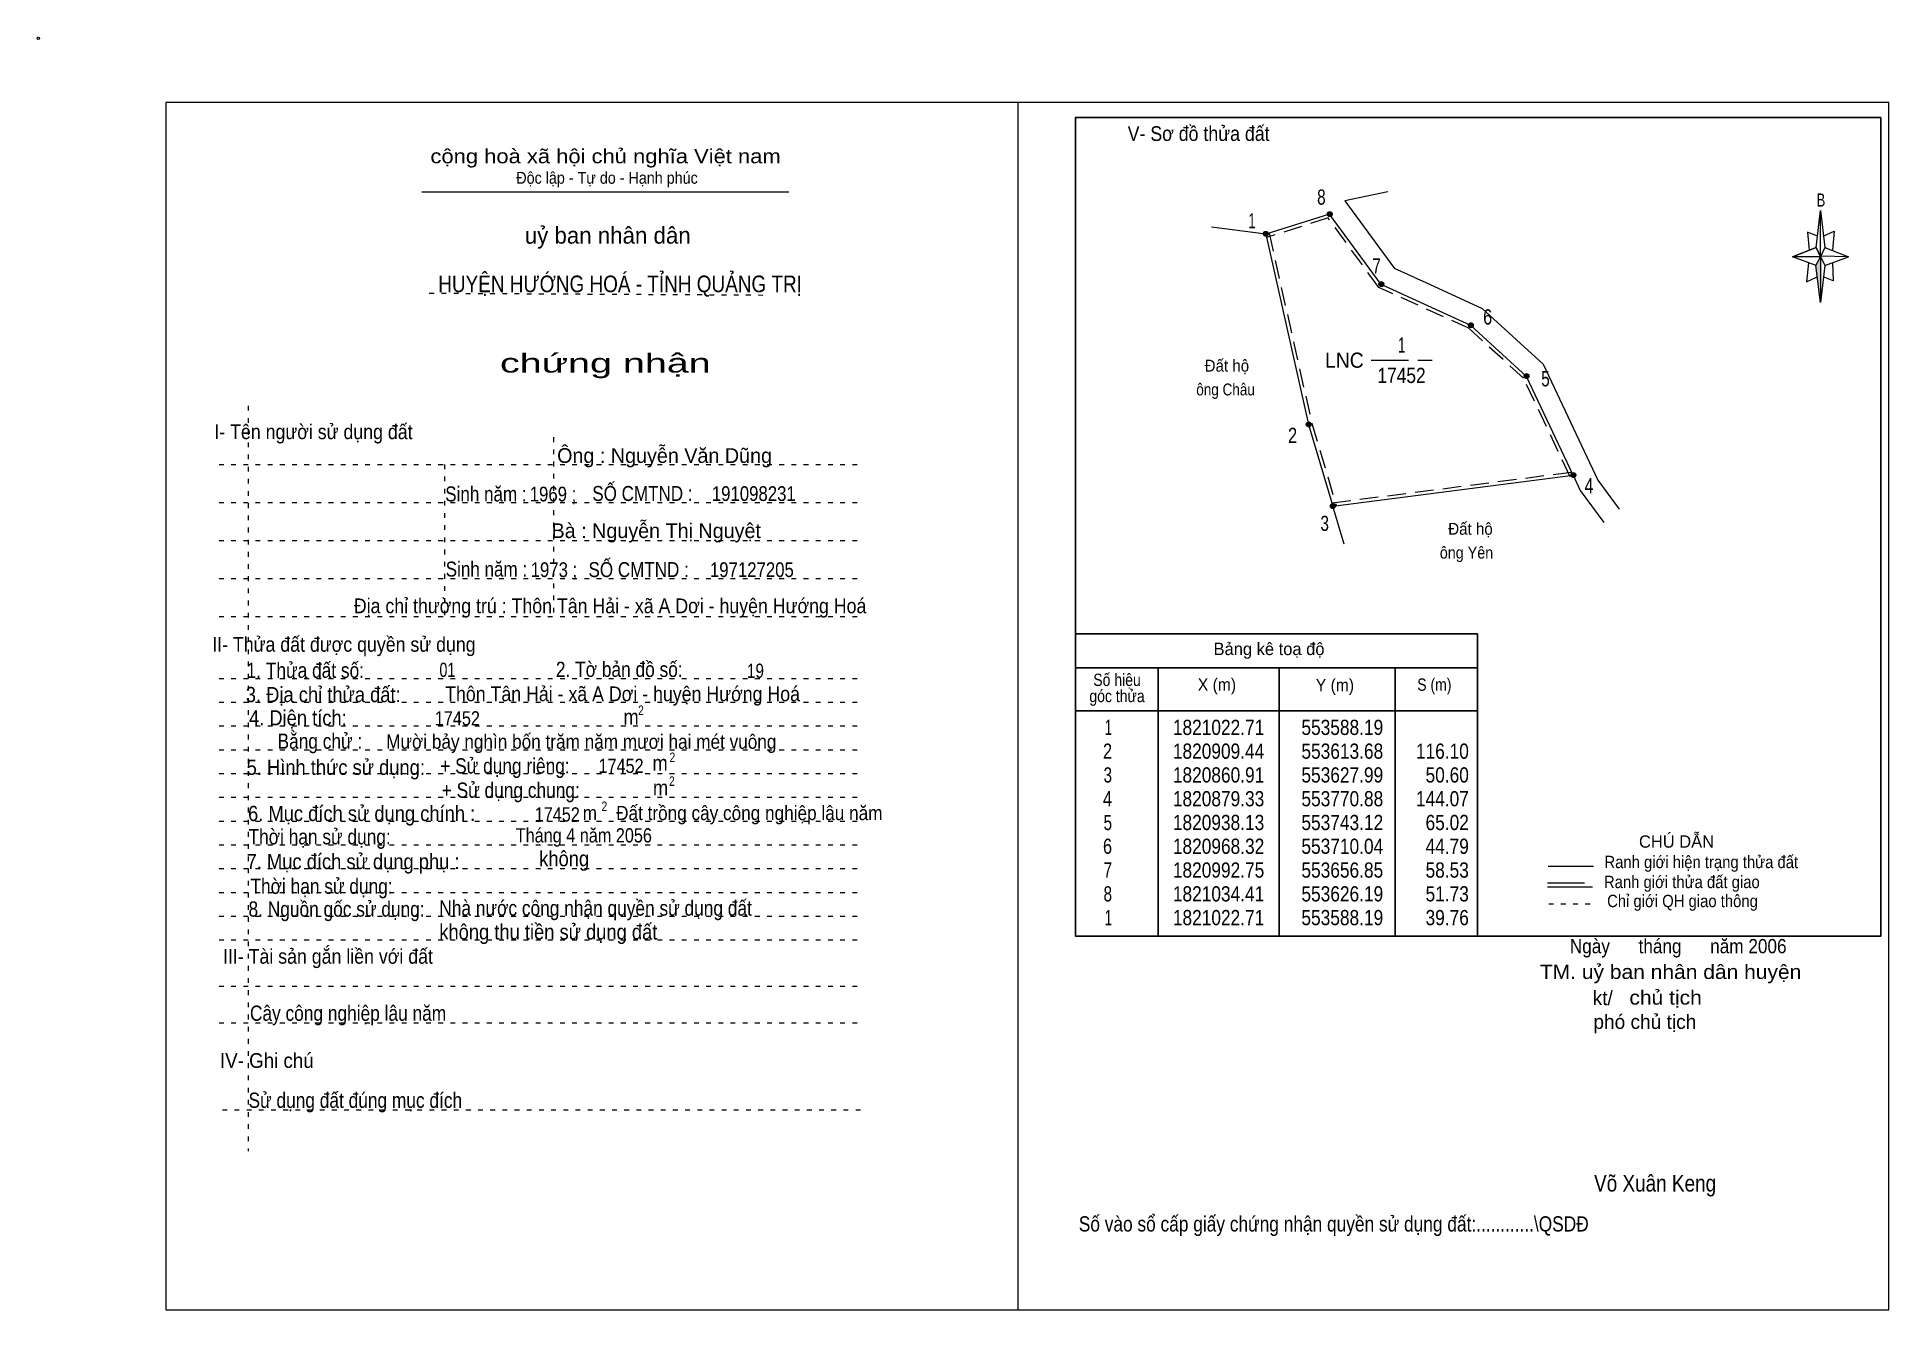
# Model space of a CAD drawing. Header units: centimetres. Extents: x -1.6 to 37.4, y -1.3 to 25.5.
import ezdxf
from ezdxf.enums import TextEntityAlignment as Align

# ---------------------------------------------------------------- set-up
doc = ezdxf.new("R2010")
doc.units = ezdxf.units.CM
doc.header["$LTSCALE"] = 0.13
for name, pattern in [('DOTTED', [1.5, 0.3, -1.2]), ('LONG_DASHED', [7.5, 6, -1.5]), ('MEDIUM_DASHED', [4.5, 3, -1.5])]:
    doc.linetypes.add(name, pattern=pattern)
for name, color, linetype, lineweight in [('1', 7, 'DOTTED', 13), ('10', 7, 'Continuous', 13), ('2', 7, 'Continuous', 25), ('3', 7, 'Continuous', 13), ('30', 7, 'Continuous', 13), ('32', 7, 'LONG_DASHED', 13), ('33', 7, 'LONG_DASHED', 13), ('35', 7, 'Continuous', 13)]:
    doc.layers.add(name, color=color, linetype=linetype, lineweight=lineweight)

msp = doc.modelspace()

# ---------------------------------------------------------------- hatches: boundary and pattern name
at = {"layer": '30'}
msp.add_hatch(color=256, dxfattribs=at).paths.add_polyline_path([(35.91, 20.87), (35.91, 19.91), (35.81, 20.69)])
at = {"layer": '32'}
for points in [[(25.646, 21.7726, 1), (25.546, 21.7726, 1)], [(24.3013, 21.3586, 1), (24.2013, 21.3586, 1)], [(26.7309, 20.2984, 1), (26.6309, 20.2984, 1)], [(28.6132, 19.4339, 1), (28.5132, 19.4339, 1)], [(29.7838, 18.3656, 1), (29.6838, 18.3656, 1)], [(25.2033, 17.3503, 1), (25.1033, 17.3503, 1)], [(30.7661, 16.2848, 1), (30.6661, 16.2848, 1)], [(25.7097, 15.633, 1), (25.6097, 15.633, 1)]]:
    msp.add_hatch(color=256, dxfattribs=at).paths.add_polyline_path(points)

# ---------------------------------------------------------------- linework, layer by layer
at = {"layer": '1', "linetype": 'Continuous'}
msp.add_line((6.51, 22.24), (14.23, 22.24), dxfattribs=at)
at = {"layer": '1'}
for p, q in [((6.67, 20.11), (13.82, 20.07)), ((2.86, 17.74), (2.86, 2.07)), ((9.28, 17.08), (9.28, 13.31)), ((2.25, 16.51), (15.75, 16.51)), ((6.99, 16.51), (6.99, 13.31)), ((2.25, 15.71), (15.75, 15.71)), ((2.25, 14.91), (15.75, 14.91)), ((2.25, 14.11), (15.75, 14.11)), ((2.25, 13.31), (15.75, 13.31)), ((2.25, 12.01), (15.75, 12.01)), ((2.25, 11.51), (15.75, 11.51)), ((2.25, 11.01), (15.75, 11.01)), ((2.25, 10.51), (15.75, 10.51)), ((2.25, 10.01), (15.75, 10.01)), ((2.25, 9.51), (15.75, 9.51)), ((2.25, 9.01), (15.75, 9.01)), ((2.25, 8.51), (15.75, 8.51)), ((2.25, 8.01), (15.75, 8.01)), ((2.25, 7.51), (15.75, 7.51)), ((2.25, 7.01), (15.75, 7.01)), ((2.25, 6.51), (15.75, 6.51)), ((2.25, 5.54), (15.75, 5.54)), ((2.25, 4.77), (15.75, 4.77)), ((2.32, 2.94), (15.82, 2.94))]:
    msp.add_line(p, q, dxfattribs=at)
at = {"layer": '10'}
for p, q in [((24.25, 21.35), (23.11, 21.5)), ((27.38, 20.44), (26.96, 20.63)), ((27.38, 20.44), (27.6, 20.34)), ((25.9, 14.83), (25.66, 15.63))]:
    msp.add_line(p, q, dxfattribs=at)
at = {"layer": '10', "linetype": 'MEDIUM_DASHED'}
msp.add_line((25.65, 15.7), (30.7, 16.35), dxfattribs=at)
at = {"layer": '10'}
for points in [[(26.82, 22.24), (25.91, 22.05), (26.96, 20.63)], [(30.71, 16.28), (29.73, 18.36), (28.56, 19.43), (26.68, 20.29), (25.59, 21.77), (24.25, 21.35)], [(24.25, 21.35), (25.15, 17.35), (25.66, 15.63), (30.71, 16.28)], [(27.6, 20.34), (28.8, 19.79), (30.08, 18.62), (31.23, 16.18), (31.68, 15.57)], [(30.71, 16.28), (30.86, 15.96), (31.36, 15.29)]]:
    msp.add_lwpolyline(points, dxfattribs=at)
at = {"layer": '10', "linetype": 'MEDIUM_DASHED'}
for points in [[(30.65, 16.25), (29.67, 18.32), (28.52, 19.37), (26.63, 20.23), (25.56, 21.69), (24.27, 21.28)], [(24.32, 21.37), (25.22, 17.37), (25.73, 15.65)]]:
    msp.add_lwpolyline(points, dxfattribs=at)
at = {"layer": '10'}
msp.add_circle((-1.55, 25.47), 0.025, dxfattribs=at)
at = {"layer": '2'}
for p, q in [((20.25, 12.95), (28.7, 12.95)), ((28.7, 6.59), (28.7, 12.95)), ((20.25, 12.23), (28.7, 12.23)), ((21.99, 6.59), (21.99, 12.23)), ((24.53, 10.89), (24.53, 12.23)), ((26.97, 12.23), (26.97, 6.59)), ((20.25, 11.33), (28.7, 11.33))]:
    msp.add_line(p, q, dxfattribs=at)
msp.add_lwpolyline([(37.18, 23.8), (20.25, 23.8), (20.25, 6.59), (37.18, 6.59)], close=True, dxfattribs=at)
msp.add_lwpolyline([(24.53, 6.59), (24.53, 10.39), (24.53, 10.89)], dxfattribs=at)
at = {"layer": '3'}
msp.add_line((19.04, 24.12), (19.04, -1.27), dxfattribs=at)
for points in [[(19.04, 24.12), (1.13, 24.12), (1.13, -1.27), (19.04, -1.27)], [(19.04, -1.27), (37.35, -1.27), (37.35, 24.12), (19.04, 24.12)]]:
    msp.add_lwpolyline(points, dxfattribs=at)
at = {"layer": '30'}
for p, q in [((35.82, 21.07), (35.91, 21.85)), ((36, 21.07), (36.5, 20.87)), ((35.82, 20.69), (35.32, 20.87)), ((36, 20.69), (35.91, 19.91)), ((36.16, 20.75), (36.18, 20.37)), ((36.18, 20.37), (35.97, 20.45))]:
    msp.add_line(p, q, dxfattribs=at)
for points in [[(35.91, 21.85), (36, 21.07), (35.91, 20.87)], [(35.91, 20.87), (35.32, 20.87), (35.82, 21.07), (36, 20.69), (36.5, 20.87), (35.91, 20.89)], [(35.91, 20.87), (35.91, 19.91), (35.81, 20.69)]]:
    msp.add_lwpolyline(points, close=True, dxfattribs=at)
for points in [[(35.97, 21.31), (36.2, 21.41), (36.16, 21.01)], [(35.91, 20.87), (35.82, 21.07), (35.32, 20.87)], [(35.85, 21.31), (35.64, 21.39), (35.67, 21.01)], [(35.66, 20.75), (35.62, 20.35), (35.84, 20.45)], [(35.91, 20.87), (36, 20.69), (36.5, 20.87)]]:
    msp.add_lwpolyline(points, dxfattribs=at)
at = {"layer": '32'}
for centre in [(25.596, 21.7726), (24.2513, 21.3586), (26.6809, 20.2984), (28.5632, 19.4339), (29.7338, 18.3656), (25.1533, 17.3503), (30.7161, 16.2848), (25.6597, 15.633)]:
    msp.add_circle(centre, 0.05, dxfattribs=at)
at = {"layer": '33'}
msp.add_line((26.47, 18.7), (27.75, 18.7), dxfattribs=at)
at = {"layer": '35'}
for p, q in [((30.19, 8.06), (31.14, 8.06)), ((30.17, 7.63), (31.12, 7.63))]:
    msp.add_line(p, q, dxfattribs=at)
at = {"layer": '35', "linetype": 'LONG_DASHED'}
msp.add_line((30.17, 7.71), (31.12, 7.71), dxfattribs=at)
at = {"layer": '35', "linetype": 'DOTTED'}
msp.add_line((30.2, 7.27), (31.19, 7.27), dxfattribs=at)

# ---------------------------------------------------------------- texts
at = {"layer": '1'}
for s, height, width, p in [('V- Sơ đồ thửa đất', 0.31, 0.9, (22.84, 23.31)), ('cộng hoà xã hội chủ nghĩa Việt nam', 0.3, 1.15, (10.375, 22.84)), ('Độc lập - Tự do - Hạnh phúc', 0.25, 0.9, (10.405, 22.41)), ('chứng nhận', 0.4, 1.55, (10.37, 18.44)), ('I- Tên người sử dụng đất', 0.31, 0.9, (4.235, 17.04)), ('II- Thửa đất được quyền sử dụng', 0.31, 0.9, (4.875, 12.57)), ('III- Tài sản gắn liền với đất', 0.31, 0.9, (4.54, 6.01)), ('IV- Ghi chú', 0.31, 0.95, (3.255, 3.82))]:
    msp.add_text(s, height=height, dxfattribs=dict(at, width=width)).set_placement(p, align=Align.CENTER)
msp.add_text('uỷ ban nhân dân', height=0.35, dxfattribs=at).set_placement((10.42, 21.15), align=Align.CENTER)
at = {"layer": '10'}
for s, width, p in [('  Đất hộ', 0.95, (22.79, 18.46)), ('ông Châu', 0.85, (22.79, 17.96)), ('  Đất hộ', 0.95, (27.91, 15.03)), ('ông Yên', 0.9, (27.91, 14.53))]:
    msp.add_text(s, height=0.25, dxfattribs=dict(at, width=width)).set_placement(p)
for s, height, p in [('Ông : Nguyễn Văn Dũng', 0.31, (11.615, 16.54)), ('Bà : Nguyễn Thị Nguyệt', 0.31, (11.44, 14.96)), ('kt/ ', 0.3, (31.39, 5.14)), ('phó chủ tịch ', 0.3, (32.275, 4.64))]:
    msp.add_text(s, height=height, dxfattribs=at).set_placement(p, align=Align.CENTER)
for s, height, width, p in [('Sinh năm :', 0.3149, 0.85, (7.86, 15.73)), ('1969 ;', 0.31, 0.85, (9.27, 15.73)), ('SỐ CMTND :', 0.3149, 0.85, (11.15, 15.74)), ('191098231', 0.31, 0.85, (13.49, 15.74)), ('Sinh năm :', 0.3149, 0.85, (7.87, 14.15)), ('1973 ;', 0.31, 0.85, (9.29, 14.14)), ('SỐ CMTND :', 0.3149, 0.85, (11.07, 14.14)), ('197127205', 0.31, 0.85, (13.45, 14.14)), ('Địa chỉ thường trú : Thôn Tân Hải - xã A Dơi - huyện Hướng Hoá', 0.31, 0.9, (10.47, 13.38)), ('01', 0.3, 0.75, (7.05, 12.04)), ('19', 0.3, 0.8, (13.525, 12.02)), (' Thôn Tân Hải - xã A Dơi - huyện Hướng Hoá', 0.31, 0.9, (10.68, 11.53)), ('17452', 0.3, 0.85, (7.26, 11.02)), ('Mười bảy nghìn bốn trăm năm mươi hai mét vuông ', 0.3, 0.9, (9.915, 10.53)), ('17452', 0.3, 0.85, (10.7, 10.02)), ('m    Đất trồng cây công nghiệp lâu năm ', 0.3, 0.9, (13.095, 9.03)), ('17452', 0.3, 0.85, (9.36, 9)), ('Tháng 4 năm 2056 ', 0.3, 0.85, (9.965, 8.56)), ('Ngày      tháng      năm 2006', 0.3, 0.9, (32.92, 6.23)), ('TM. uỷ ban nhân dân huyện', 0.3, 1.1, (32.76, 5.69)), ('chủ tịch', 0.3, 1.1, (32.655, 5.15)), ('Võ Xuân Keng ', 0.35, 0.85, (32.49, 1.22))]:
    msp.add_text(s, height=height, dxfattribs=dict(at, width=width)).set_placement(p, align=Align.CENTER)
at = {"layer": '2'}
for s, height, width, p in [('HUYỆN HƯỚNG HOÁ - TỈNH QUẢNG TRỊ', 0.35, 0.85, (10.68, 20.13)), ('Số hiệu', 0.2591, 0.85, (21.125, 11.85)), ('3. Địa chỉ thửa đất:', 0.32, 0.9, (4.44, 11.51)), ('góc thửa', 0.2591, 0.85, (21.125, 11.51)), ('X (m)', 0.2591, 0.95, (23.225, 11.75)), ('Y (m)', 0.2591, 0.95, (25.705, 11.74)), ('S (m)', 0.2591, 0.85, (27.795, 11.75)), ('Số vào sổ cấp giấy chứng nhận quyền sử dụng đất:............\\QSDĐ', 0.32, 0.85, (25.68, 0.38))]:
    msp.add_text(s, height=height, dxfattribs=dict(at, width=width)).set_placement(p, align=Align.CENTER)
msp.add_text('Bảng kê toạ độ', height=0.2591, dxfattribs=at).set_placement((24.32, 12.5), align=Align.CENTER)
for s, height, width, p in [('1. Thửa đất số:', 0.32, 0.85, (2.83, 12.02)), ('2. Tờ bản đồ số:', 0.32, 0.85, (9.33, 12.04)), ('4. Diện tích:', 0.32, 0.9, (2.88, 11.02)), ('m', 0.32, 0.9, (10.75, 11.04)), ('2', 0.2, 0.8, (11.06, 11.24)), ('Bằng chử :', 0.32, 0.85, (3.48, 10.53)), ('5. Hình thức sử dụng:', 0.32, 0.9, (2.83, 9.98)), ('+ Sử dụng riêng:', 0.32, 0.85, (6.9, 10.01)), ('m', 0.32, 0.9, (11.36, 10.07)), ('2', 0.2, 0.8, (11.72, 10.25)), ('+ Sử dụng chung:', 0.32, 0.85, (6.93, 9.5)), ('m', 0.32, 0.9, (11.37, 9.55)), ('2', 0.2, 0.8, (11.71, 9.75)), ('6. Mục đích sử dụng chính : ', 0.32, 0.9, (2.86, 9.01)), ('2', 0.2, 0.8, (10.29, 9.22)), ('Thời hạn sử dụng: ', 0.32, 0.85, (2.87, 8.52)), ('7. Mục đích sử dụng phụ : ', 0.32, 0.9, (2.83, 8)), ('không', 0.32, 0.9, (8.98, 8.06)), ('Thời hạn sử dụng: ', 0.32, 0.85, (2.91, 7.48)), ('8. Nguồn gốc sử dụng: ', 0.32, 0.85, (2.87, 7)), ('Nhà nước công nhận quyền sử dụng đất  ', 0.32, 0.85, (6.88, 7.02)), ('không thu tiền sử dụng đất', 0.32, 0.9, (6.88, 6.52)), ('Cây công nghiệp lâu năm', 0.32, 0.85, (2.9, 4.81)), ('Sử dụng đất đúng mục đích', 0.32, 0.85, (2.87, 2.98))]:
    msp.add_text(s, height=height, dxfattribs=dict(at, width=width)).set_placement(p)
at = {"layer": '30', "width": 0.75}
msp.add_text('B', height=0.2756, dxfattribs=at).set_placement((35.92, 21.93), align=Align.CENTER)
at = {"layer": '30'}
for s, width, p in [('1', 0.65, (21.02, 10.82)), ('1821022.71', 0.85, (24.22, 10.82)), ('553588.19', 0.85, (26.72, 10.82)), ('553588.19', 0.85, (26.72, 10.82)), ('2', 0.8, (21.02, 10.32)), ('1820909.44', 0.85, (24.22, 10.32)), ('553613.68', 0.85, (26.72, 10.32)), ('116.10', 0.85, (28.52, 10.32)), ('3', 0.75, (21.02, 9.82)), ('1820860.91', 0.85, (24.22, 9.82)), ('553627.99', 0.85, (26.72, 9.82)), ('50.60', 0.85, (28.52, 9.82)), ('4', 0.8, (21.02, 9.32)), ('1820879.33', 0.85, (24.22, 9.32)), ('553770.88', 0.85, (26.72, 9.32)), ('144.07', 0.85, (28.52, 9.32)), ('5', 0.75, (21.02, 8.82)), ('1820938.13', 0.85, (24.22, 8.82)), ('553743.12', 0.85, (26.72, 8.82)), ('65.02', 0.85, (28.52, 8.82)), ('6', 0.8, (21.02, 8.32)), ('1820968.32', 0.85, (24.22, 8.32)), ('553710.04', 0.85, (26.72, 8.32)), ('44.79', 0.85, (28.52, 8.32)), ('7', 0.75, (21.02, 7.82)), ('1820992.75', 0.85, (24.22, 7.82)), ('553656.85', 0.85, (26.72, 7.82)), ('58.53', 0.85, (28.52, 7.82)), ('8', 0.75, (21.02, 7.32)), ('1821034.41', 0.85, (24.22, 7.32)), ('553626.19', 0.85, (26.72, 7.32)), ('51.73', 0.85, (28.52, 7.32)), ('1', 0.65, (21.02, 6.82)), ('1821022.71', 0.85, (24.22, 6.82)), ('553588.19', 0.85, (26.72, 6.82)), ('39.76', 0.85, (28.52, 6.82))]:
    msp.add_text(s, height=0.32, dxfattribs=dict(at, width=width)).set_placement(p, align=Align.RIGHT)
at = {"layer": '32'}
for s, width, p in [('8', 0.75, (25.42, 21.97)), ('1', 0.65, (23.96, 21.47)), ('7', 0.75, (26.58, 20.52)), ('6', 0.8, (28.915, 19.45)), ('5', 0.75, (30.13, 18.15)), ('2', 0.8, (24.815, 16.96)), ('4', 0.8, (31.045, 15.9)), ('3', 0.75, (25.49, 15.11))]:
    msp.add_text(s, height=0.32, dxfattribs=dict(at, width=width)).set_placement(p, align=Align.CENTER)
at = {"layer": '33'}
for s, width, p in [('1', 0.65, (27.11, 18.86)), ('17452', 0.85, (27.105, 18.22))]:
    msp.add_text(s, height=0.32, dxfattribs=dict(at, width=width)).set_placement(p, align=Align.CENTER)
at = {"layer": '33', "width": 0.95}
msp.add_text('LNC', height=0.32, dxfattribs=at).set_placement((26.31, 18.54), align=Align.RIGHT)
at = {"layer": '35'}
msp.add_text('CHÚ DẪN', height=0.2591, dxfattribs=at).set_placement((32.885, 8.45), align=Align.CENTER)
at = {"layer": '35', "width": 0.9}
for s, p in [('Ranh giới hiện trạng thửa đất', (33.405, 8.02)), ('Ranh giới thửa đất giao ', (33.04, 7.6)), ('Chỉ giới QH giao thông', (33.01, 7.2))]:
    msp.add_text(s, height=0.2591, dxfattribs=at).set_placement(p, align=Align.CENTER)

doc.saveas('drawing.dxf')
